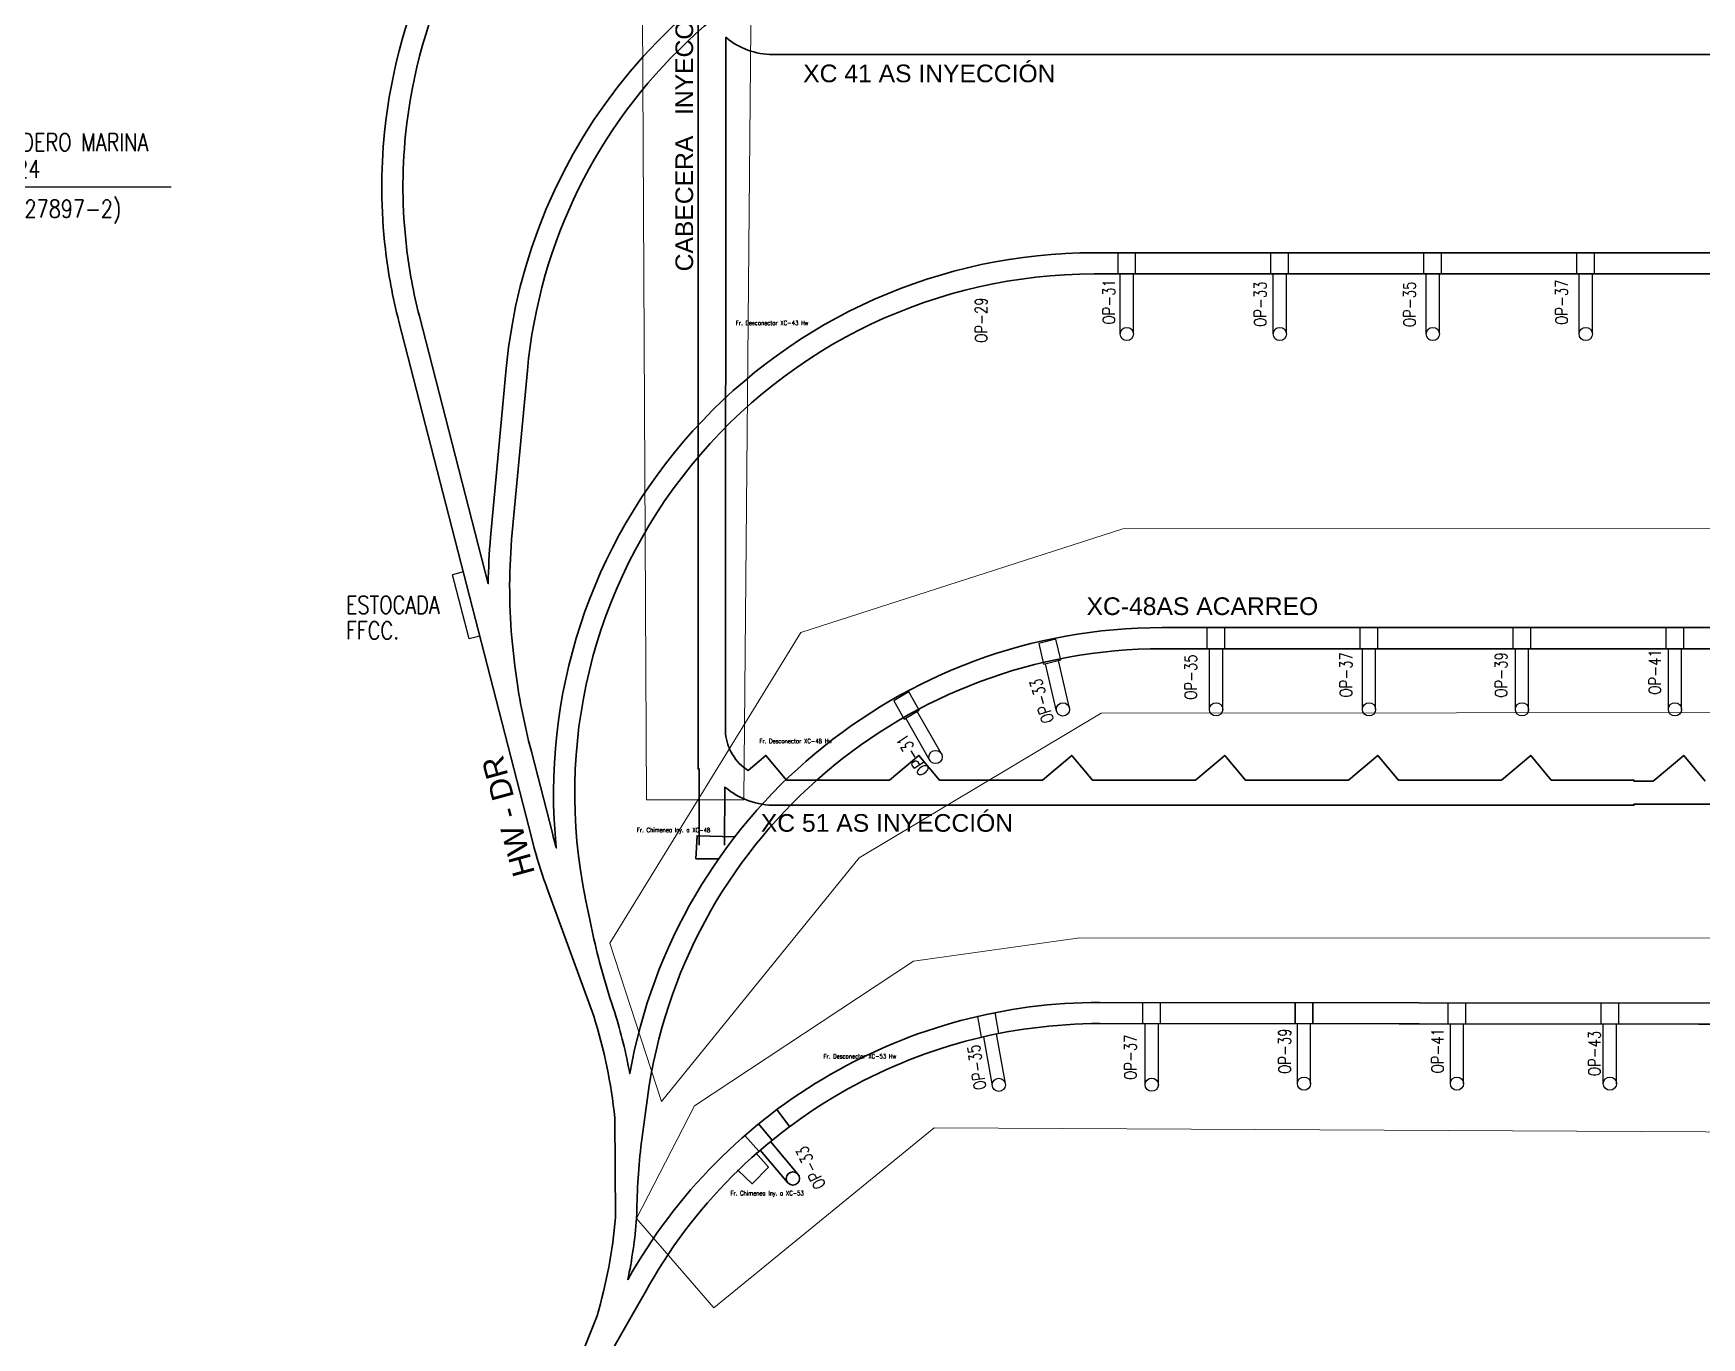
# Model space of a CAD drawing. Header units: millimetres. Extents: x -28 to 1943, y -5245 to 2752.
# Drawn here: x 783.7 to 1161.5, y -2873.7 to -2578.3 of the extents above; entities that cross this region are included whole.
import ezdxf

# ---------------------------------------------------------------- set-up
doc = ezdxf.new("R2010")
doc.units = ezdxf.units.MM
for name, color, linetype, lineweight, transparency in [('186', 1, 'Continuous', 18, 0.5), ('231', 1, 'Continuous', 18, 0.5), ('232', 1, 'Continuous', 18, 0.5)]:
    doc.layers.add(name, color=color, linetype=linetype, lineweight=lineweight, transparency=transparency)
doc.styles.add('ARIAL', font='arial.ttf')
doc.styles.add('DG-T1-473 TO 560$1$Standard', font='arial.ttf')
doc.styles.add('ROMANS', font='romans.shx', dxfattribs={"width": 0.8})

msp = doc.modelspace()

# ---------------------------------------------------------------- linework, layer by layer
for p, q in [((1029.344, -2632.782), (1029.344, -2627.982)), ((1033.344, -2632.782), (1033.344, -2627.982)), ((1063.985, -2632.782), (1063.985, -2627.982)), ((1067.985, -2632.782), (1067.985, -2627.982)), ((1098.626, -2632.782), (1098.626, -2627.982)), ((1102.626, -2632.782), (1102.626, -2627.982)), ((1133.267, -2632.782), (1133.267, -2627.982)), ((1137.267, -2632.782), (1137.267, -2627.982)), ((1029.844, -2646.192), (1029.844, -2632.782)), ((1032.844, -2646.192), (1032.844, -2632.782)), ((1064.485, -2646.192), (1064.485, -2632.782)), ((1067.485, -2646.192), (1067.485, -2632.782)), ((1099.126, -2646.192), (1099.126, -2632.782)), ((1102.126, -2646.192), (1102.126, -2632.782)), ((1133.767, -2646.223), (1133.767, -2632.782)), ((1136.767, -2646.223), (1136.767, -2632.782)), ((1049.551, -2717.582), (1049.551, -2712.783)), ((1049.551, -2717.582), (1049.551, -2712.783)), ((1053.551, -2717.583), (1053.551, -2712.784)), ((1053.551, -2717.583), (1053.551, -2712.784)), ((1084.192, -2717.596), (1084.192, -2712.797)), ((1088.192, -2717.597), (1088.192, -2712.798)), ((1050.051, -2731.597), (1050.051, -2717.582)), ((1053.051, -2731.597), (1053.051, -2717.583)), ((1084.692, -2731.451), (1084.692, -2717.596)), ((1087.692, -2731.451), (1087.692, -2717.597)), ((1015.444, -2731.783), (1012.947, -2721.057)), ((1018.365, -2731.103), (1015.853, -2720.308)), ((986.743, -2742.974), (981.312, -2733.393)), ((989.353, -2741.494), (983.887, -2731.852)), ((1034.981, -2802.543), (1034.981, -2797.743)), ((1038.981, -2802.543), (1038.981, -2797.743)), ((1069.467, -2802.543), (1069.467, -2797.743)), ((1104.108, -2802.543), (1104.108, -2797.743)), ((1108.108, -2802.543), (1108.108, -2797.743)), ((1138.749, -2802.543), (1138.749, -2797.743)), ((1142.749, -2802.543), (1142.749, -2797.743)), ((998.439, -2805.647), (997.604, -2800.913)), ((1002.352, -2804.801), (1001.518, -2800.072)), ((1035.48, -2816.382), (1035.48, -2802.543)), ((1038.48, -2816.382), (1038.48, -2802.543)), ((1069.966, -2816.212), (1069.966, -2802.543)), ((1072.966, -2816.212), (1072.966, -2802.543)), ((1104.607, -2816.212), (1104.607, -2802.543)), ((1107.607, -2816.212), (1107.607, -2802.543)), ((1139.248, -2816.212), (1139.248, -2802.543)), ((1142.248, -2816.212), (1142.248, -2802.543)), ((1000.889, -2816.662), (998.927, -2805.534)), ((1003.844, -2816.141), (1001.861, -2804.899))]:
    msp.add_line(p, q)
at = {"color": 3, "linetype": 'Continuous'}
for p, q in [((881.081, -2700.276), (878.659, -2700.899)), ((882.396, -2715.426), (878.659, -2700.899)), ((884.817, -2714.803), (882.396, -2715.426)), ((898.01, -2746.82), (896.49, -2740.914)), ((898.01, -2746.82), (896.49, -2740.914))]:
    msp.add_line(p, q, dxfattribs=at)
at = {"color": 3}
for p, q in [((1118.833, -2717.61), (1118.833, -2712.811)), ((1122.833, -2717.612), (1122.833, -2712.812)), ((1153.474, -2717.624), (1153.474, -2712.825)), ((1157.474, -2717.626), (1157.474, -2712.826)), ((1119.333, -2731.649), (1119.333, -2717.61)), ((1122.333, -2731.649), (1122.333, -2717.611)), ((1153.974, -2731.451), (1153.974, -2717.624)), ((1156.974, -2731.451), (1156.974, -2717.625)), ((909.642, -2778.638), (908.78, -2774.364))]:
    msp.add_line(p, q, dxfattribs=at)
at = {"color": 7, "lineweight": 35}
for p, q in [((1242.634, -2717.66), (1039.311, -2717.656)), ((1025.263, -2797.746), (1229.384, -2797.982)), ((1069.467, -2802.543), (1069.467, -2797.743)), ((1073.467, -2802.543), (1073.467, -2797.743)), ((1228.592, -2802.782), (1025.263, -2802.546)), ((923.195, -2816.597), (921.299, -2830.481)), ((951.017, -2828.95), (947.926, -2825.277)), ((948.023, -2831.471), (944.87, -2827.852)), ((956.876, -2836.671), (950.633, -2829.264)), ((954.582, -2838.605), (948.339, -2831.197))]:
    msp.add_line(p, q, dxfattribs=at)
at = {"lineweight": 35}
msp.add_line((954.988, -2825.855), (952.12, -2822.007), dxfattribs=at)
at = {"color": 254, "lineweight": 35}
for points in [[(969.98, -2467.908), (969.988, -2487.944, -0.1283237), (966.437, -2501.205), (962.146, -2508.638), (961.914, -2508.504), (956.362, -2518.21), (954.19, -2521.649), (952.702, -2524.6), (951.256, -2526.964), (947.997, -2533.203), (944.808, -2537.931), (944.304, -2539.141), (944.727, -2539.608), (936.464, -2553.919, 0.1298248), (934.261, -2562.299), (934.261, -2744.888), (934.511, -2744.888), (934.511, -2762.146)], [(1162.322, -2747.635), (1157.451, -2741.83), (1150.533, -2747.635), (1146.194, -2747.635), (1146.194, -2747.385), (1127.471, -2747.385), (1122.81, -2741.83), (1116.19, -2747.385), (1092.83, -2747.385), (1088.169, -2741.83), (1081.549, -2747.385), (1058.189, -2747.385), (1053.528, -2741.83), (1046.908, -2747.385), (1023.548, -2747.385), (1018.887, -2741.83), (1012.267, -2747.385), (988.907, -2747.385), (984.246, -2741.83), (977.626, -2747.385), (954.266, -2747.385), (949.605, -2741.83), (945.565, -2745.221, -0.2321117), (940.461, -2736.883), (940.557, -2579.202, 0.1776357), (951.163, -2583.085), (1175.062, -2583.085)], [(1011.287, -2753.085), (951.871, -2753.085, -0.182709), (940.341, -2748.999), (940.211, -2762.146)]]:
    msp.add_lwpolyline(points, format="xyb", dxfattribs=at)
at = {"color": 7, "lineweight": 35}
for points in [[(881.718, -2547.382, 0.028871), (874.843, -2559.72, 0.0876624), (863.245, -2600.702, 0.0541428), (863.438, -2627.132, 0.0340908), (866.482, -2643.524), (891.835, -2742.112), (896.584, -2760.652), (897.16, -2762.806, 0.0201932), (900.181, -2772.215), (910.616, -2800.829, -0.0501815), (915.384, -2823.887), (915.55, -2846.489, -0.048213), (911.382, -2868.729), (902.904, -2890.008, -0.0477247), (890.778, -2908.841), (874.841, -2925.429, -0.2979374), (747.17, -2941.897)], [(881.718, -2547.382, 0.028871), (874.843, -2559.72, 0.0876624), (863.245, -2600.702, 0.0541428), (863.438, -2627.132, 0.0340908), (866.482, -2643.524), (891.835, -2742.112), (896.584, -2760.652), (897.16, -2762.806, 0.0201932), (900.181, -2772.215), (910.616, -2800.829, -0.0501815), (915.384, -2823.887), (915.55, -2846.489, -0.048213), (911.382, -2868.729), (902.904, -2890.008, -0.0477247), (890.778, -2908.841), (874.841, -2925.429, -0.2979374), (747.17, -2941.897)], [(1257.428, -2627.982), (1023.911, -2627.979, 0.4442235), (902.136, -2762.762, -0.0134301), (901.25, -2759.44), (896.49, -2740.914), (895.862, -2738.488, -0.0279408), (892.751, -2721.513), (892.218, -2716.634, -0.0451884), (892.025, -2692.913), (895.591, -2654.643, -0.3760744), (1008.082, -2548.047)], [(1257.428, -2627.982), (1023.911, -2627.979, 0.4442235), (902.136, -2762.762, -0.0134301), (901.25, -2759.44), (896.49, -2740.914), (895.862, -2738.488, -0.0279408), (892.751, -2721.513), (892.218, -2716.634, -0.0451884), (892.025, -2692.913), (895.591, -2654.643, -0.3760744), (1008.082, -2548.047)]]:
    msp.add_lwpolyline(points, format="xyb", dxfattribs=at)
for points in [[(887.452, -2547.382), (920.753, -2547.382), (920.753, -2547.687), (924.855, -2547.695), (929.878, -2547.601), (936.359, -2547.409), (943.335, -2547.418), (951.61, -2547.251), (954.98, -2547.608), (959.361, -2547.437), (963.179, -2547.437), (966.652, -2547.177), (971.323, -2547.598), (976.984, -2547.445), (978.434, -2547.421), (980.122, -2547.567, 0.3116932), (890.811, -2654.198), (887.245, -2692.468, 0.0183005), (886.721, -2702.958), (871.13, -2642.328, -0.0340908), (868.206, -2626.58, -0.0541428), (868.021, -2601.186, -0.0876624), (879.164, -2561.81, -0.0354175)], [(887.452, -2547.382), (920.753, -2547.382), (920.753, -2547.687), (924.855, -2547.695), (929.878, -2547.601), (936.359, -2547.409), (943.335, -2547.418), (951.61, -2547.251), (954.98, -2547.608), (959.361, -2547.437), (963.179, -2547.437), (966.652, -2547.177), (971.323, -2547.598), (976.984, -2547.445), (978.434, -2547.421), (980.122, -2547.567, 0.3116932), (890.811, -2654.198), (887.245, -2692.468, 0.0183005), (886.721, -2702.958), (871.13, -2642.328, -0.0340908), (868.206, -2626.58, -0.0541428), (868.021, -2601.186, -0.0876624), (879.164, -2561.81, -0.0354175)], [(1039.311, -2712.856, 0.3636762), (918.788, -2813.871, 0.0300825), (915.396, -2800.034, -0.0265526), (910.664, -2783.422), (909.637, -2778.612), (908.777, -2774.35, -0.4757057), (1023.911, -2632.779), (1256.637, -2632.782), (1250.649, -2669.076), (1224.307, -2664.755), (1223.19, -2671.564), (1249.526, -2675.884), (1243.426, -2712.861)], [(1039.311, -2712.856, 0.3636762), (918.788, -2813.871, 0.0300825), (915.396, -2800.034, -0.0265526), (910.664, -2783.422), (909.637, -2778.612), (908.777, -2774.35, -0.4757057), (1023.911, -2632.779), (1256.637, -2632.782), (1250.649, -2669.076), (1224.307, -2664.755), (1223.19, -2671.564), (1249.526, -2675.884), (1243.426, -2712.861)]]:
    msp.add_lwpolyline(points, format="xyb", close=True, dxfattribs=at)
at = {"color": 252}
msp.add_lwpolyline([(755.385, -2580.154), (769.83, -2613.095), (814.892, -2613.095)], dxfattribs=at)
for points in [[(1016.375, -2720.173), (1015.286, -2715.497), (1011.411, -2716.493), (1012.5, -2721.172)], [(984.349, -2731.575), (981.981, -2727.399), (978.547, -2729.451), (980.916, -2733.63)]]:
    msp.add_lwpolyline(points, close=True)
at = {"color": 254, "lineweight": 35}
msp.add_lwpolyline([(1229.809, -2797.982), (1237.216, -2752.835), (1146.194, -2752.835), (1146.194, -2753.085), (1011.287, -2753.085)], dxfattribs=at)
at = {"color": 3, "lineweight": 35, "elevation": -20}
msp.add_lwpolyline([(942.64, -2760.247), (934.019, -2760.002), (933.775, -2765.207), (939.093, -2765.262)], dxfattribs=at)
at = {"lineweight": 35}
msp.add_lwpolyline([(1224.166, -2829.614), (1228.592, -2802.782), (1025.263, -2802.546, 0.1316023), (966.484, -2818.292, 0.1414483), (921.245, -2865.288), (913.943, -2877.936, 0.0251733), (907.276, -2892.003, -0.0282466), (899.844, -2904.56, -0.1091643), (948.787, -2884.704)], format="xyb", dxfattribs=at)
at = {"lineweight": 35, "elevation": 20}
msp.add_lwpolyline([(943.142, -2835.685), (946.532, -2838.826), (950.17, -2835.096), (947.324, -2831.841)], dxfattribs=at)
for centre in [(1031.344, -2646.382), (1065.985, -2646.382), (1100.626, -2646.382), (1135.267, -2646.382), (1016.882, -2731.4), (1051.551, -2731.382), (1086.192, -2731.382), (988.036, -2742.174), (1002.366, -2816.402), (1036.98, -2816.382), (1071.466, -2816.143), (1106.107, -2816.143), (1140.748, -2816.143)]:
    msp.add_circle(centre, 1.5)
at = {"color": 3}
for centre in [(1120.833, -2731.382), (1155.474, -2731.382)]:
    msp.add_circle(centre, 1.5, dxfattribs=at)
at = {"color": 7, "lineweight": 35}
msp.add_circle((955.729, -2837.638), 1.5, dxfattribs=at)
for centre, radius, start, end in [((1039.305, -2835.256), 117.6, 89.99733, 170.87044), ((1025.266, -2920.146), 122.4, 90.00136, 119.84643), ((1025.266, -2920.146), 117.6, 90.00136, 119.99006), ((1025.266, -2920.146), 122.4, 119.84643, 150.8898), ((1074.639, -2847.68), 154.301, 173.60028, 179.62661), ((805.699, -2837.201), 115.033, 348.2635, 355.2763)]:
    msp.add_arc(centre, radius, start, end, dxfattribs=at)
at = {"lineweight": 35}
msp.add_arc((1025.266, -2920.146), 117.6, 119.99006, 152.19398, dxfattribs=at)
at = {"layer": '186'}
msp.add_lwpolyline([(958.502, -2132.165), (956.507, -2500.434), (921.592, -2558.914), (922.57, -2751.866), (944.591, -2751.883), (946.384, -2560.229), (983.178, -2496.188), (982.772, -2132.371), (958.502, -2132.165)], dxfattribs=at)
at = {"layer": '231'}
msp.add_lwpolyline([(937.817, -2866.935), (920.341, -2846.674), (933.459, -2821.153), (983.021, -2788.411), (1020.672, -2783.096), (1545.408, -2783.244), (1584.361, -2783.255), (1642.404, -2805.175), (1693.161, -2878.716), (1686.255, -2939.512), (1652.914, -2941.316), (1638.563, -2889.151), (1584.448, -2829.229), (987.725, -2826.186), (937.817, -2866.935)], dxfattribs=at)
at = {"layer": '232'}
msp.add_lwpolyline([(925.936, -2820.179), (914.24, -2784.305), (957.525, -2713.981), (1030.413, -2690.488), (1643.035, -2690.215), (1716.3, -2733.877), (1746.503, -2859.325), (1709.258, -2866.177), (1641.124, -2747.433), (1588.946, -2731.701), (1025.511, -2732.226), (970.708, -2764.984), (925.936, -2820.179)], dxfattribs=at)

# ---------------------------------------------------------------- texts
at = {"color": 254, "style": 'DG-T1-473 TO 560$1$Standard'}
msp.add_text('CABECERA   INYECCION', height=4, rotation=90, dxfattribs=at).set_placement((933.121, -2632.201))
for s, p in [('XC 41 AS INYECCIÓN', (958.05, -2589.37)), ('XC 51 AS INYECCIÓN', (948.46, -2759.104))]:
    msp.add_text(s, height=4, dxfattribs=at).set_placement(p)
at = {"color": 252, "linetype": 'Continuous', "style": 'ROMANS', "width": 0.8}
for s, p in [('VACIADERO MARINA', (769.601, -2604.968)), ('OP-24', (770.354, -2610.99)), ('(IM8-27897-2)', (769.098, -2620.023))]:
    msp.add_text(s, height=4, dxfattribs=at).set_placement(p)
at = {"color": 7, "style": 'ROMANS', "width": 0.8}
for s, rotation, p in [('OP-31', 90, (1028.65, -2644.241)), ('OP-33', 90, (1062.917, -2644.772)), ('OP-35', 90, (1096.743, -2644.809)), ('OP-37', 90, (1131.155, -2644.315)), ('OP-29', 90, (999.731, -2648.382)), ('OP-35', 90, (1047.207, -2729.209)), ('OP-35', 90, (1047.207, -2729.209)), ('OP-37', 90, (1082.348, -2728.715)), ('OP-39', 90, (1117.475, -2728.729)), ('OP-41', 90, (1152.287, -2728.052)), ('OP-33', 106.62748, (1014.881, -2734.015)), ('OP-31', 123.07372, (986.835, -2745.274)), ('OP-37', 90, (1033.54, -2815.297)), ('OP-39', 90, (1068.473, -2813.933)), ('OP-39', 90, (1068.473, -2813.933)), ('OP-41', 90, (1103.09, -2813.813)), ('OP-43', 90, (1138.613, -2814.449)), ('OP-35', 99.19683, (999.559, -2817.297)), ('OP-33', 116.06912, (963.287, -2839.193))]:
    msp.add_text(s, height=2.75, rotation=rotation, dxfattribs=at).set_placement(p)
at = {"color": 7, "linetype": 'Continuous', "style": 'ROMANS', "width": 0.8}
for s, p in [('ESTOCADA', (854.502, -2709.748)), ('FFCC.', (854.502, -2715.504))]:
    msp.add_text(s, height=4, dxfattribs=at).set_placement(p)
at = {"color": 7, "style": 'ARIAL'}
msp.add_text('XC-48AS ACARREO', height=4, dxfattribs=at).set_placement((1022.214, -2710.022))
msp.add_text('HW - DR', height=5, rotation=105.2689, dxfattribs=at).set_placement((897.333, -2768.429))
at = {"color": 7, "char_height": 1, "attachment_point": 1, "style": 'ROMANS'}
for s, width, insert in [('Fr. Desconector XC-43 Hw', 17.0291, (942.791, -2643.365)), ('Fr. Desconector XC-48 Hw', 17.0291, (948.135, -2738.072)), ('Fr. Chimenea Iny. a XC-48', 19.84057, (920.397, -2758.216)), ('Fr. Desconector XC-53 Hw', 17.0291, (962.675, -2809.453)), ('Fr. Chimenea Iny. a XC-53', 19.84057, (941.587, -2840.44))]:
    msp.add_mtext_dynamic_manual_height_columns(s, width=width, gutter_width=5, heights=[0], dxfattribs=dict(at, insert=insert))

doc.saveas('drawing.dxf')
